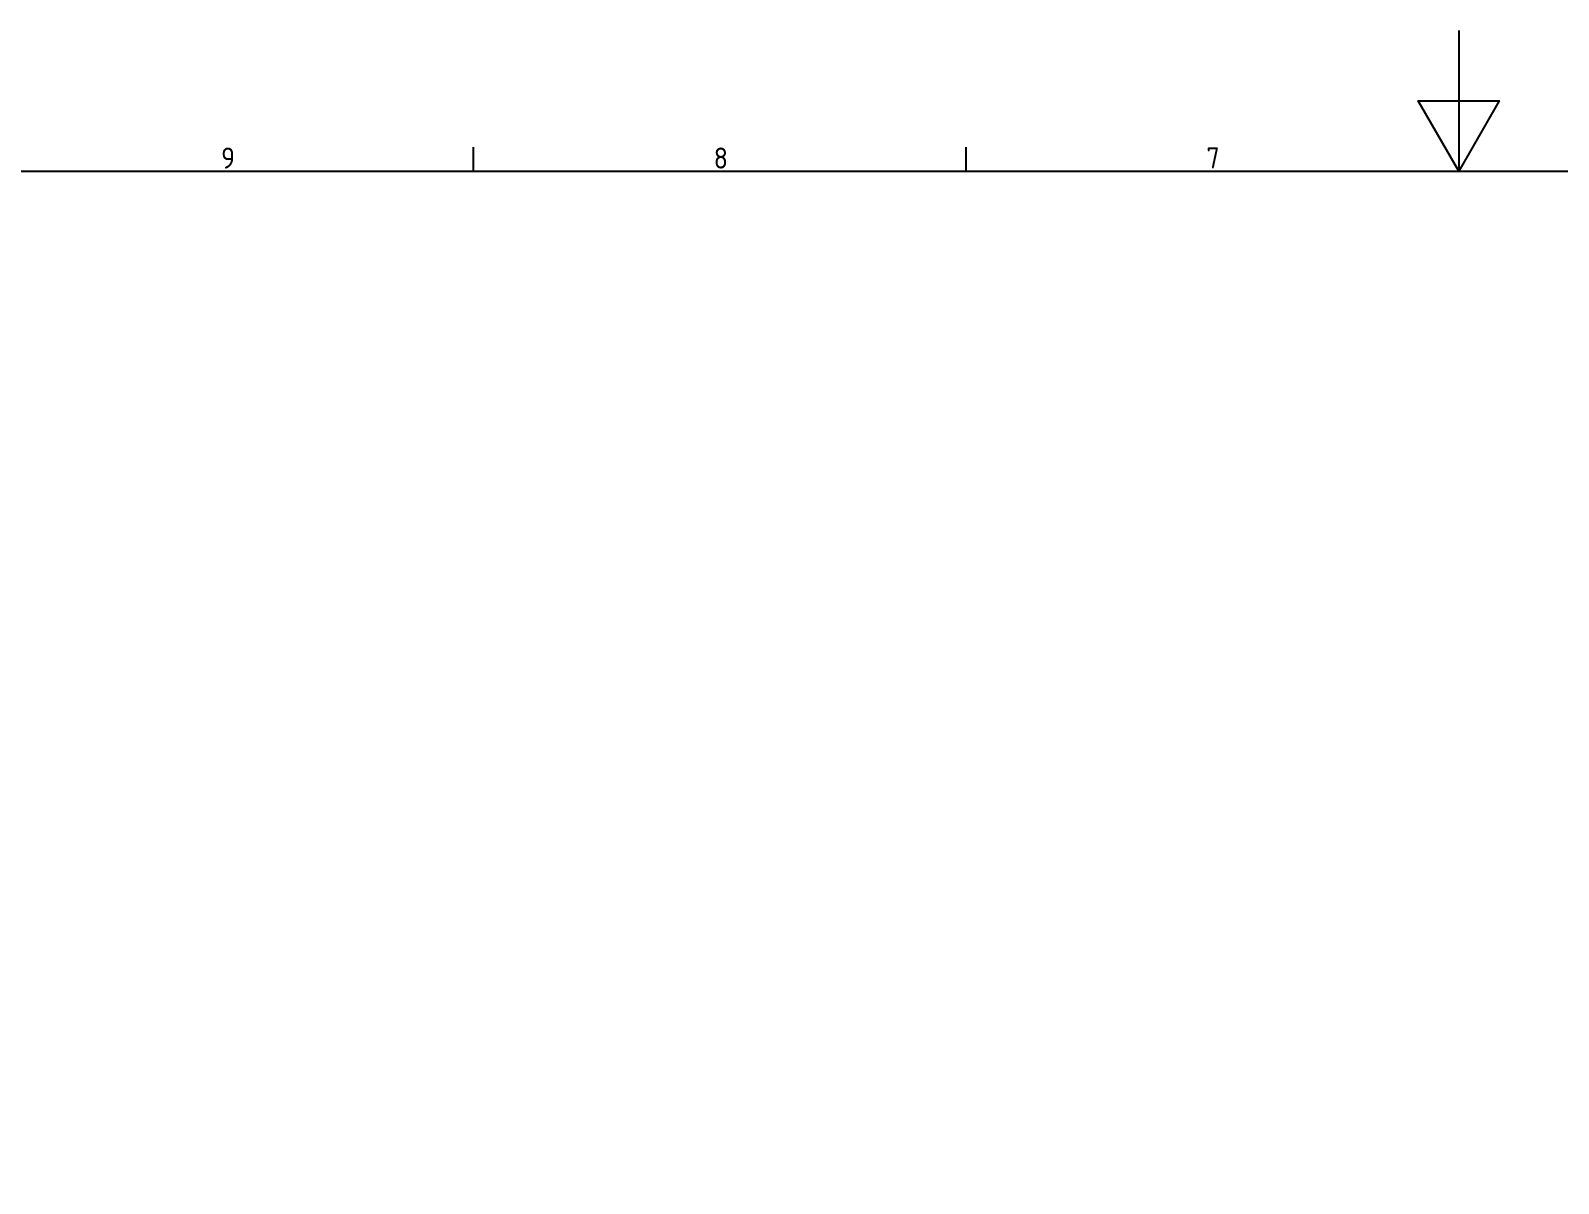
# Model space of a CAD drawing. Header units: millimetres. Extents: x 0 to 1682, y 0 to 1188.
# Drawn here: x 434.7 to 869.4, y 860.1 to 1188 of the extents above; entities that cross this region are included whole.
import ezdxf

# ---------------------------------------------------------------- set-up
doc = ezdxf.new("R2010")
doc.units = ezdxf.units.MM
doc.header["$LTSCALE"] = 2
doc.layers.get('0').update_dxf_attribs({"color": 3, "lineweight": 25})
doc.layers.add('경계(ISO)', color=7, linetype='Continuous', lineweight=25)
doc.styles.add('문자 텍스트_M2B', font='isocp.shx')

# ---------------------------------------------------------------- blocks, each defined once
blk = doc.blocks.new('경계 Default Border')
at = {"layer": '경계(ISO)'}
for p, q in [((280.33, 574), (280.33, 577.4)), ((350.42, 574), (350.42, 577.4))]:
    blk.add_line(p, q, dxfattribs=at)
at = {"layer": '경계(ISO)', "flags": 128}
for points in [[(420.5, 594), (420.5, 574), (414.73, 584), (426.27, 584), (420.5, 574)], [(20, 20), (20, 574), (821, 574), (821, 20), (20, 20)]]:
    blk.add_lwpolyline(points, dxfattribs=at)
at = {"layer": '경계(ISO)', "color": 2, "char_height": 3, "attachment_point": 7, "style": '문자 텍스트_M2B'}
for s, insert in [('9', (244.44, 574.37)), ('8', (314.52, 574.37)), ('7', (384.6, 574.39))]:
    blk.add_mtext(s, dxfattribs=dict(at, insert=insert))

msp = doc.modelspace()

# ---------------------------------------------------------------- block references
at = {"xscale": 2, "yscale": 2, "zscale": 2}
msp.add_blockref('경계 Default Border', (0, 0), dxfattribs=at)

doc.saveas('drawing.dxf')
